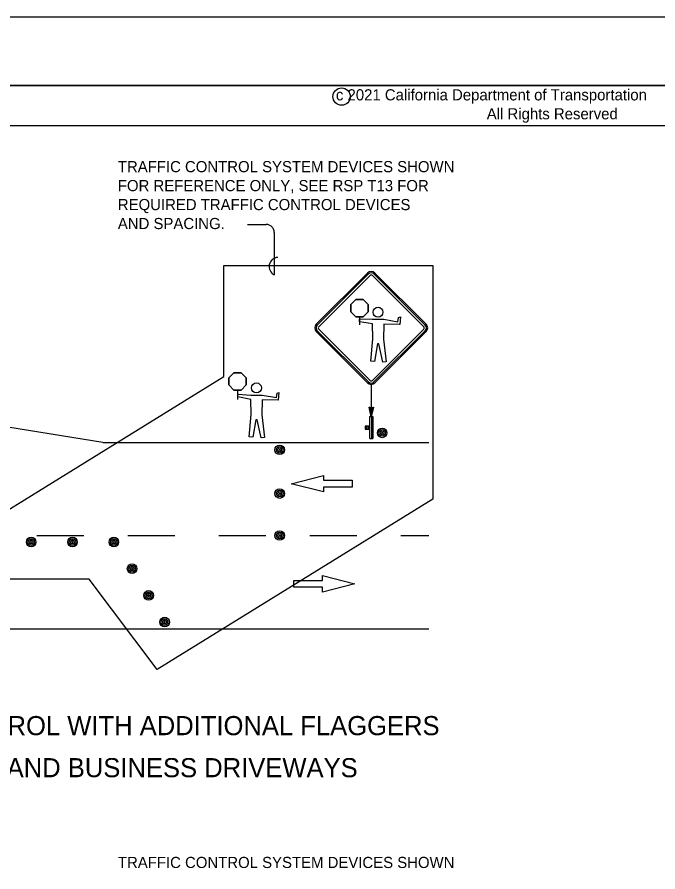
# Model space of a CAD drawing. Extents: x -893 to 867, y -474 to 712.
# Drawn here: x -370 to 32, y 175 to 712 of the extents above; entities that cross this region are included whole.
import ezdxf

# ---------------------------------------------------------------- set-up
doc = ezdxf.new("R2010")
doc.units = 0
for name, color, linetype in [('border_PLOTTING-ELEMENTS', 7, 'Continuous'), ('border_rw_22x34_Cut_Lines', 7, 'Continuous'), ('border_SHEET', 7, 'Continuous'), ('border_WITHIN-BORDER-anno', 7, 'Continuous'), ('pp_PRESENTATION', 7, 'Continuous'), ('rd_PAVEMENT', 7, 'Continuous'), ('tcd_SIGN-ROADSIDE', 7, 'Continuous'), ('temp_TRAFFIC-CONES', 7, 'Continuous'), ('temp_TRAFFIC-CONTROL-anno', 7, 'Continuous')]:
    doc.layers.add(name, color=color, linetype=linetype)

msp = doc.modelspace()

# ---------------------------------------------------------------- linework, layer by layer
at = {"layer": 'border_PLOTTING-ELEMENTS'}
for points in [[(-893.45, -474.04), (866.55, -474.04), (866.55, 711.96), (-893.45, 711.96)], [(-863.45, -431.04), (836.55, -431.04), (836.55, 668.96), (-863.45, 668.96)]]:
    msp.add_lwpolyline(points, close=True, dxfattribs=at)
at = {"layer": 'border_rw_22x34_Cut_Lines'}
msp.add_line((-863.45, 668.96), (836.55, 668.96), dxfattribs=at)
at = {"layer": 'border_SHEET'}
msp.add_line((-813.45, 643.96), (811.55, 643.96), dxfattribs=at)
at = {"layer": 'border_WITHIN-BORDER-anno'}
msp.add_circle((-166.12, 662.07), 5.42, dxfattribs=at)
at = {"layer": 'pp_PRESENTATION'}
for p, q in [((-197.82, 419.09), (-177.5, 424.31)), ((-177.5, 424.31), (-177.5, 421.22)), ((-177.5, 413.87), (-197.82, 419.09)), ((-177.5, 421.22), (-159.57, 421.22)), ((-159.57, 421.22), (-159.57, 419.09)), ((-159.57, 419.09), (-159.57, 416.97)), ((-159.57, 416.97), (-177.5, 416.97)), ((-177.5, 416.97), (-177.5, 413.87)), ((-178.17, 358.4), (-178.17, 361.49)), ((-178.17, 361.49), (-157.85, 356.28)), ((-196.1, 356.28), (-196.1, 358.4)), ((-196.1, 358.4), (-178.17, 358.4)), ((-196.1, 354.15), (-196.1, 356.28)), ((-178.17, 354.15), (-196.1, 354.15)), ((-157.85, 356.28), (-178.17, 351.06)), ((-178.17, 351.06), (-178.17, 354.15))]:
    msp.add_line(p, q, dxfattribs=at)
msp.add_lwpolyline([(-762.13, 353.69), (-718.59, 353.69), (-718.59, 396.47), (-385.64, 396.47), (-239.92, 486.46), (-239.92, 556.12), (-108.97, 556.12), (-108.97, 409.27), (-281.92, 302.47), (-324.54, 359.15), (-602.49, 359.15), (-666.89, 221.71), (-762.13, 221.71)], close=True, dxfattribs=at)
at = {"layer": 'rd_PAVEMENT'}
for p, q in [((-315.95, 445.04), (-389.9, 456.87)), ((-315.95, 445.04), (-111.48, 445.04)), ((-756.96, 328.04), (-111.48, 328.04))]:
    msp.add_line(p, q, dxfattribs=at)
for points in [[(-357.35, 386.54), (-327.84, 386.54)], [(-300.26, 386.54), (-270.75, 386.54)], [(-243.17, 386.54), (-213.66, 386.54)], [(-186.09, 386.54), (-156.58, 386.54)], [(-129, 386.54), (-111.48, 386.54)]]:
    msp.add_lwpolyline(points, dxfattribs=at)
at = {"layer": 'tcd_SIGN-ROADSIDE'}
for p, q in [((-181.99, 519.14), (-149.82, 551.32)), ((-181.42, 518.57), (-149.25, 550.74)), ((-180.46, 517.61), (-148.29, 549.78)), ((-146.76, 549.78), (-114.58, 517.61)), ((-145.8, 550.74), (-113.63, 518.57)), ((-145.22, 551.32), (-113.05, 519.14)), ((-157.15, 534.72), (-160.33, 531.54)), ((-157.15, 534.72), (-160.33, 531.54)), ((-160.33, 531.54), (-157.15, 534.72)), ((-160.33, 531.54), (-160.33, 527.04)), ((-160.33, 531.54), (-160.33, 527.04)), ((-160.33, 527.04), (-160.33, 531.54)), ((-152.65, 534.72), (-157.15, 534.72)), ((-152.65, 534.72), (-157.15, 534.72)), ((-157.15, 534.72), (-152.65, 534.72)), ((-149.47, 531.54), (-152.65, 534.72)), ((-149.47, 531.54), (-152.65, 534.72)), ((-152.65, 534.72), (-149.47, 531.54)), ((-149.47, 527.04), (-149.47, 531.54)), ((-149.47, 527.04), (-149.47, 531.54)), ((-149.47, 531.54), (-149.47, 527.04)), ((-160.33, 527.04), (-157.15, 523.86)), ((-160.33, 527.04), (-157.15, 523.86)), ((-157.15, 523.86), (-160.33, 527.04)), ((-152.65, 523.86), (-149.47, 527.04)), ((-152.65, 523.86), (-149.47, 527.04)), ((-149.47, 527.04), (-152.65, 523.86)), ((-157.15, 523.86), (-152.65, 523.86)), ((-157.15, 523.86), (-152.65, 523.86)), ((-152.65, 523.86), (-157.15, 523.86)), ((-154.9, 523.84), (-154.9, 518.87)), ((-149.25, 482.95), (-181.42, 515.12)), ((-148.29, 483.9), (-180.46, 516.08)), ((-114.58, 516.08), (-146.76, 483.9)), ((-113.63, 515.12), (-145.8, 482.95)), ((-149.82, 482.37), (-181.99, 514.55)), ((-113.05, 514.55), (-145.22, 482.37)), ((-233.7, 488.74), (-236.88, 485.56)), ((-233.7, 488.74), (-236.88, 485.56)), ((-236.88, 485.56), (-233.7, 488.74)), ((-229.2, 488.74), (-233.7, 488.74)), ((-229.2, 488.74), (-233.7, 488.74)), ((-233.7, 488.74), (-229.2, 488.74)), ((-226.01, 485.56), (-229.2, 488.74)), ((-226.01, 485.56), (-229.2, 488.74)), ((-229.2, 488.74), (-226.01, 485.56)), ((-236.88, 485.56), (-236.88, 481.06)), ((-236.88, 485.56), (-236.88, 481.06)), ((-236.88, 481.06), (-236.88, 485.56)), ((-226.01, 481.06), (-226.01, 485.56)), ((-226.01, 481.06), (-226.01, 485.56)), ((-226.01, 485.56), (-226.01, 481.06)), ((-236.88, 481.06), (-233.7, 477.87)), ((-236.88, 481.06), (-233.7, 477.87)), ((-233.7, 477.87), (-236.88, 481.06)), ((-233.7, 477.87), (-229.2, 477.87)), ((-233.7, 477.87), (-229.2, 477.87)), ((-229.2, 477.87), (-233.7, 477.87)), ((-231.44, 477.85), (-231.44, 471.95)), ((-229.2, 477.87), (-226.01, 481.06)), ((-229.2, 477.87), (-226.01, 481.06)), ((-226.01, 481.06), (-229.2, 477.87)), ((-148.44, 461.16), (-146.47, 461.16)), ((-148.44, 447.39), (-148.44, 461.16)), ((-147.45, 461.16), (-147.45, 447.39)), ((-146.47, 461.16), (-146.47, 447.39)), ((-149.42, 455.26), (-151.39, 455.26)), ((-151.39, 455.26), (-151.39, 453.29)), ((-151.39, 453.29), (-149.42, 453.29)), ((-150.4, 455.26), (-150.4, 453.29)), ((-148.44, 455.26), (-149.42, 455.26)), ((-149.42, 455.26), (-149.42, 453.29)), ((-149.42, 453.29), (-148.44, 453.29)), ((-148.44, 454.28), (-148.44, 454.28)), ((-148.44, 447.39), (-146.47, 447.39))]:
    msp.add_line(p, q, dxfattribs=at)
for points in [[(-154.95, 520.78), (-154.95, 522.49), (-146.7, 522.26), (-139.69, 522.26), (-130.77, 520.65), (-130.33, 523.46), (-129.24, 523.77), (-129.63, 519), (-139.69, 519.25), (-139.84, 509.75), (-138.2, 495.57), (-140.31, 495.33), (-142.8, 506.79), (-143.58, 506.79), (-145.45, 495.72), (-147.79, 495.95), (-146.62, 510.06), (-146.77, 519.49)], [(-129.24, 523.77), (-129.63, 519), (-139.69, 519.25), (-139.84, 509.75), (-138.2, 495.57), (-140.31, 495.33), (-142.8, 506.79), (-143.58, 506.79), (-145.43, 495.81), (-147.79, 495.95), (-146.62, 510.06), (-146.77, 519.49), (-154.95, 520.78), (-154.95, 522.49), (-146.7, 522.26), (-139.69, 522.26), (-130.77, 520.65), (-130.33, 523.46)], [(-231.24, 473.6), (-231.24, 475.31), (-222.98, 474.74), (-215.98, 474.74), (-207.06, 473.12), (-206.62, 475.93), (-205.53, 476.25), (-205.92, 471.47), (-215.98, 471.73), (-216.13, 462.22), (-214.49, 448.04), (-216.59, 447.8), (-219.09, 459.26), (-219.87, 459.26), (-221.74, 448.19), (-224.07, 448.43), (-222.91, 462.53), (-223.06, 471.96)], [(-205.53, 476.25), (-205.92, 471.47), (-215.98, 471.73), (-216.13, 462.22), (-214.49, 448.04), (-216.59, 447.8), (-219.09, 459.26), (-219.87, 459.26), (-221.72, 448.29), (-224.07, 448.43), (-222.91, 462.53), (-223.06, 471.96), (-231.24, 473.6), (-231.24, 475.31), (-222.98, 474.74), (-215.98, 474.74), (-207.06, 473.12), (-206.62, 475.93)]]:
    msp.add_lwpolyline(points, close=True, dxfattribs=at)
for points in [[(-129.94, 519), (-129.6, 519.34)], [(-145.52, 495.73), (-145.43, 495.81)], [(-206.23, 471.48), (-205.89, 471.82)], [(-221.81, 448.2), (-221.72, 448.29)]]:
    msp.add_lwpolyline(points, dxfattribs=at)
for centre in [(-143.27, 526.73), (-143.27, 526.73), (-219.55, 479.21), (-219.55, 479.21)]:
    msp.add_circle(centre, 3.11, dxfattribs=at)
for centre, radius, start, end in [((-147.52, 549.02), 3.25, 45, 135), ((-147.52, 549.02), 2.44, 45, 135), ((-147.52, 549.02), 1.08, 45, 135), ((-179.7, 516.84), 3.25, 135, 225), ((-179.7, 516.84), 2.44, 135, 225), ((-179.7, 516.84), 1.08, 135, 225), ((-115.35, 516.84), 1.08, 315, 45), ((-115.35, 516.84), 2.44, 315, 45), ((-115.35, 516.84), 3.25, 315, 45), ((-147.52, 484.67), 2.44, 225, 315), ((-147.52, 484.67), 1.08, 225, 315), ((-147.52, 484.67), 3.25, 225, 315)]:
    msp.add_arc(centre, radius, start, end, dxfattribs=at)
at = {"layer": 'temp_TRAFFIC-CONES'}
for centre, radius in [((-140.65, 450.96), 3), ((-140.65, 450.96), 2.1), ((-140.65, 450.96), 1.2), ((-140.65, 450.96), 0.3), ((-204.95, 440.32), 3), ((-204.95, 440.32), 2.1), ((-204.95, 440.32), 1.2), ((-204.95, 440.32), 0.3), ((-204.95, 412.89), 3), ((-204.95, 412.89), 2.1), ((-204.95, 412.89), 1.2), ((-204.95, 412.89), 0.3), ((-204.95, 386.54), 3), ((-204.95, 386.54), 2.1), ((-204.95, 386.54), 1.2), ((-204.95, 386.54), 0.3), ((-360.89, 382.46), 3), ((-360.89, 382.46), 2.1), ((-360.89, 382.46), 1.2), ((-360.89, 382.46), 0.3), ((-334.94, 382.46), 3), ((-334.94, 382.46), 2.1), ((-334.94, 382.46), 1.2), ((-334.94, 382.46), 0.3), ((-308.99, 382.46), 3), ((-308.99, 382.46), 2.1), ((-308.99, 382.46), 1.2), ((-308.99, 382.46), 0.3), ((-297.56, 365.72), 3), ((-297.56, 365.72), 2.1), ((-297.56, 365.72), 1.2), ((-297.56, 365.72), 0.3), ((-287.17, 348.97), 3), ((-287.17, 348.97), 2.1), ((-287.17, 348.97), 1.2), ((-287.17, 348.97), 0.3), ((-277.15, 332.23), 3), ((-277.15, 332.23), 2.1), ((-277.15, 332.23), 1.2), ((-277.15, 332.23), 0.3)]:
    msp.add_circle(centre, radius, dxfattribs=at)
at = {"layer": 'temp_TRAFFIC-CONTROL-anno'}
msp.add_line((-147.52, 481.42), (-147.5, 461.14), dxfattribs=at)
for points in [[(-225.24, 581.8), (-213.41, 581.8)], [(-208.41, 576.8), (-208.41, 550.16)]]:
    msp.add_lwpolyline(points, dxfattribs=at)
msp.add_lwpolyline([(-146.19, 467.05), (-147.5, 461.14), (-148.81, 467.05), (-148.46, 466.84), (-147.5, 462.51), (-146.54, 466.84), (-146.88, 466.63), (-147.5, 463.86), (-148.12, 466.63), (-147.77, 466.42), (-147.5, 465.22), (-147.23, 466.42), (-147.5, 466.26), (-148.81, 467.05), (-147.5, 466.26)], close=True, dxfattribs=at)
for centre, radius, start, end in [((-213.41, 576.8), 5, 0, 90), ((-205.84, 555.34), 5.78, 92.9318, 243.5443)]:
    msp.add_arc(centre, radius, start, end, dxfattribs=at)

# ---------------------------------------------------------------- texts
at = {"layer": 'border_WITHIN-BORDER-anno'}
for s, p in [('c 2021 California Department of Transportation', (-169.68, 659.67)), ('All Rights Reserved', (-75.04, 647.77))]:
    msp.add_text(s, height=7, dxfattribs=at).set_placement(p)
at = {"layer": 'temp_TRAFFIC-CONTROL-anno'}
for s, height, p in [('TRAFFIC CONTROL SYSTEM DEVICES SHOWN', 7, (-306.5, 614.59)), ('FOR REFERENCE ONLY, SEE RSP T13 FOR', 7, (-306.5, 602.69)), ('REQUIRED TRAFFIC CONTROL DEVICES', 7, (-306.5, 590.79)), ('AND SPACING.', 7, (-306.5, 578.89)), ('REVERSIBLE TRAFFIC CONTROL WITH ADDITIONAL FLAGGERS', 12, (-598.6, 261.23)), ('FOR SIDE ROADS AND BUSINESS DRIVEWAYS', 12, (-518.03, 234.83)), ('TRAFFIC CONTROL SYSTEM DEVICES SHOWN', 7, (-306.47, 177.85))]:
    msp.add_text(s, height=height, dxfattribs=at).set_placement(p)

doc.saveas('drawing.dxf')
